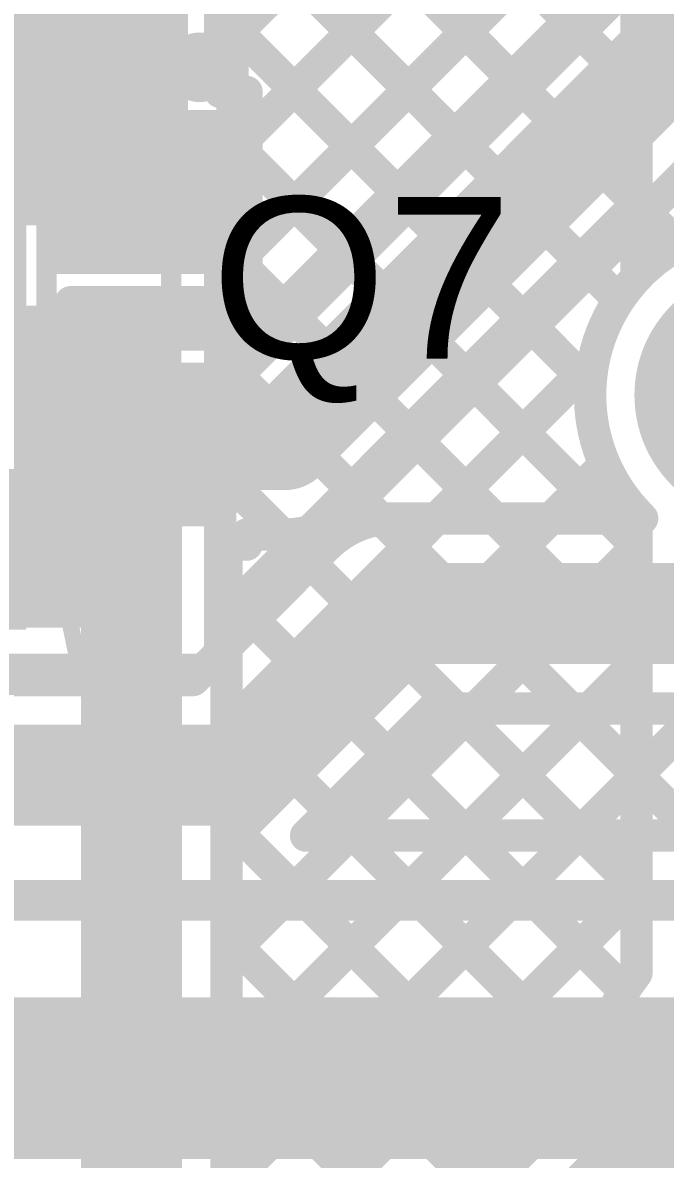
# Model space of a CAD drawing. Header units: millimetres. Extents: x 0 to 214, y 0 to 214.
# Drawn here: x 4.8591 to 5.0181, y 0.5149 to 0.7961 of the extents above; entities that cross this region are included whole.
import ezdxf

# ---------------------------------------------------------------- set-up
doc = ezdxf.new("R2010")
doc.units = ezdxf.units.MM
doc.header["$MEASUREMENT"] = 0
for name, color, linetype in [('BottomLayer', 5, 'Continuous'), ('BottomOverlay', 54, 'Continuous'), ('BottomPaste', 16, 'Continuous'), ('BottomSolder', 6, 'Continuous'), ('TopLayer', 1, 'Continuous'), ('TopOverlay', 2, 'Continuous'), ('TopPaste', 8, 'Continuous'), ('TopSolder', 216, 'Continuous')]:
    doc.layers.add(name, color=color, linetype=linetype)
doc.styles.add('Arial', font='', dxfattribs={"height": 0.2})
doc.styles.get('Arial').set_extended_font_data('Arial')

# ---------------------------------------------------------------- blocks, each defined once
blk = doc.blocks.new('RES_0603_B_222')
at = {"layer": 'BottomLayer'}
for points in [[(-0.045, -0.0175), (-0.045, 0.0175), (-0.015, 0.0175), (-0.015, -0.0175)], [(0.015, -0.0175), (0.015, 0.0175), (0.045, 0.0175), (0.045, -0.0175)]]:
    blk.add_hatch(color=5, dxfattribs=at).paths.add_polyline_path(points)
at = {"layer": 'BottomPaste'}
for points in [[(-0.045, -0.0175), (-0.045, 0.0175), (-0.015, 0.0175), (-0.015, -0.0175)], [(0.015, -0.0175), (0.015, 0.0175), (0.045, 0.0175), (0.045, -0.0175)]]:
    blk.add_hatch(color=16, dxfattribs=at).paths.add_polyline_path(points)
at = {"layer": 'BottomSolder'}
for points in [[(-0.049, -0.0215), (-0.049, 0.0215), (-0.011, 0.0215), (-0.011, -0.0215)], [(0.011, -0.0215), (0.011, 0.0215), (0.049, 0.0215), (0.049, -0.0215)]]:
    blk.add_hatch(color=6, dxfattribs=at).paths.add_polyline_path(points)
at = {"layer": 'BottomOverlay', "const_width": 0.005}
for points in [[(0.049, 0.021), (-0.049, 0.021)], [(-0.049, -0.021), (-0.049, 0.021)], [(0.049, -0.021), (0.049, 0.021)], [(0.049, -0.021), (-0.049, -0.021)]]:
    blk.add_lwpolyline(points, dxfattribs=at)
at = {"layer": 'BottomOverlay', "const_width": 0.0025}
for points in [[(-0.05025, 0.021, 1), (-0.04775, 0.021, 1)], [(-0.05025, 0.021, 1), (-0.04775, 0.021, 1)], [(0.04775, 0.021, 1), (0.05025, 0.021, 1)], [(0.04775, 0.021, 1), (0.05025, 0.021, 1)], [(-0.05025, -0.021, 1), (-0.04775, -0.021, 1)], [(-0.05025, -0.021, 1), (-0.04775, -0.021, 1)], [(0.04775, -0.021, 1), (0.05025, -0.021, 1)], [(0.04775, -0.021, 1), (0.05025, -0.021, 1)]]:
    blk.add_lwpolyline(points, format="xyb", close=True, dxfattribs=at)
blk = doc.blocks.new('RES_0603_B_223')
at = {"layer": 'BottomLayer'}
for points in [[(-0.045, -0.0175), (-0.045, 0.0175), (-0.015, 0.0175), (-0.015, -0.0175)], [(0.015, -0.0175), (0.015, 0.0175), (0.045, 0.0175), (0.045, -0.0175)]]:
    blk.add_hatch(color=5, dxfattribs=at).paths.add_polyline_path(points)
at = {"layer": 'BottomPaste'}
for points in [[(-0.045, -0.0175), (-0.045, 0.0175), (-0.015, 0.0175), (-0.015, -0.0175)], [(0.015, -0.0175), (0.015, 0.0175), (0.045, 0.0175), (0.045, -0.0175)]]:
    blk.add_hatch(color=16, dxfattribs=at).paths.add_polyline_path(points)
at = {"layer": 'BottomSolder'}
for points in [[(-0.049, -0.0215), (-0.049, 0.0215), (-0.011, 0.0215), (-0.011, -0.0215)], [(0.011, -0.0215), (0.011, 0.0215), (0.049, 0.0215), (0.049, -0.0215)]]:
    blk.add_hatch(color=6, dxfattribs=at).paths.add_polyline_path(points)
at = {"layer": 'BottomOverlay', "const_width": 0.005}
for points in [[(0.049, 0.021), (-0.049, 0.021)], [(-0.049, 0.021), (-0.049, -0.021)], [(0.049, 0.021), (0.049, -0.021)], [(0.049, -0.021), (-0.049, -0.021)]]:
    blk.add_lwpolyline(points, dxfattribs=at)
at = {"layer": 'BottomOverlay', "const_width": 0.0025}
for points in [[(-0.05025, 0.021, 1), (-0.04775, 0.021, 1)], [(-0.05025, 0.021, 1), (-0.04775, 0.021, 1)], [(0.04775, 0.021, 1), (0.05025, 0.021, 1)], [(0.04775, 0.021, 1), (0.05025, 0.021, 1)], [(-0.05025, -0.021, 1), (-0.04775, -0.021, 1)], [(-0.05025, -0.021, 1), (-0.04775, -0.021, 1)], [(0.04775, -0.021, 1), (0.05025, -0.021, 1)], [(0.04775, -0.021, 1), (0.05025, -0.021, 1)]]:
    blk.add_lwpolyline(points, format="xyb", close=True, dxfattribs=at)
blk = doc.blocks.new('SOT_23_247')
at = {"layer": 'TopLayer'}
for points in [[(-0.01614, 0.05748), (0.01614, 0.05748), (0.01614, 0.02126), (-0.01614, 0.02126)], [(-0.05354, -0.02126), (-0.02126, -0.02126), (-0.02126, -0.05748), (-0.05354, -0.05748)], [(0.02126, -0.02126), (0.05354, -0.02126), (0.05354, -0.05748), (0.02126, -0.05748)]]:
    blk.add_hatch(color=1, dxfattribs=at).paths.add_polyline_path(points)
at = {"layer": 'TopPaste'}
for points in [[(-0.01614, 0.05748), (0.01614, 0.05748), (0.01614, 0.02126), (-0.01614, 0.02126)], [(-0.05354, -0.02126), (-0.02126, -0.02126), (-0.02126, -0.05748), (-0.05354, -0.05748)], [(0.02126, -0.02126), (0.05354, -0.02126), (0.05354, -0.05748), (0.02126, -0.05748)]]:
    blk.add_hatch(color=8, dxfattribs=at).paths.add_polyline_path(points)
at = {"layer": 'TopSolder'}
for points in [[(-0.02014, 0.06148), (0.02014, 0.06148), (0.02014, 0.01726), (-0.02014, 0.01726)], [(-0.05754, -0.01726), (-0.01726, -0.01726), (-0.01726, -0.06148), (-0.05754, -0.06148)], [(0.01726, -0.01726), (0.05754, -0.01726), (0.05754, -0.06148), (0.01726, -0.06148)]]:
    blk.add_hatch(color=216, dxfattribs=at).paths.add_polyline_path(points)
at = {"layer": 'TopOverlay', "const_width": 0.005}
for points in [[(-0.024, 0.029), (-0.061, 0.029)], [(-0.061, 0.029), (-0.061, -0.027)], [(0.061, 0.029), (0.024, 0.029)], [(0.061, 0.029), (0.061, -0.027)], [(0.013, -0.029), (-0.013, -0.029)]]:
    blk.add_lwpolyline(points, dxfattribs=at)
at = {"layer": 'TopOverlay'}
for points, const_width in [([(-0.06225, 0.029, 1), (-0.05975, 0.029, 1)], 0.0025), ([(-0.06225, 0.029, 1), (-0.05975, 0.029, 1)], 0.0025), ([(-0.02525, 0.029, 1), (-0.02275, 0.029, 1)], 0.0025), ([(0.02275, 0.029, 1), (0.02525, 0.029, 1)], 0.0025), ([(0.05975, 0.029, 1), (0.06225, 0.029, 1)], 0.0025), ([(0.05975, 0.029, 1), (0.06225, 0.029, 1)], 0.0025), ([(-0.06225, -0.027, 1), (-0.05975, -0.027, 1)], 0.0025), ([(0.05975, -0.027, 1), (0.06225, -0.027, 1)], 0.0025), ([(-0.01425, -0.029, 1), (-0.01175, -0.029, 1)], 0.0025), ([(0.01175, -0.029, 1), (0.01425, -0.029, 1)], 0.0025), ([(-0.06439, -0.045, 1), (-0.07161, -0.045, 1)], 0.01), ([(-0.07411, -0.045, 1), (-0.06911, -0.045, 1)], 0.005), ([(-0.06689, -0.045, 1), (-0.06189, -0.045, 1)], 0.005)]:
    blk.add_lwpolyline(points, format="xyb", close=True, dxfattribs=dict(at, const_width=const_width))
blk = doc.blocks.new('C__0603_B_275')
at = {"layer": 'BottomLayer'}
for points in [[(-0.045, -0.0175), (-0.045, 0.0175), (-0.015, 0.0175), (-0.015, -0.0175)], [(0.015, -0.0175), (0.015, 0.0175), (0.045, 0.0175), (0.045, -0.0175)]]:
    blk.add_hatch(color=5, dxfattribs=at).paths.add_polyline_path(points)
at = {"layer": 'BottomPaste'}
for points in [[(-0.045, -0.0175), (-0.045, 0.0175), (-0.015, 0.0175), (-0.015, -0.0175)], [(0.015, -0.0175), (0.015, 0.0175), (0.045, 0.0175), (0.045, -0.0175)]]:
    blk.add_hatch(color=16, dxfattribs=at).paths.add_polyline_path(points)
at = {"layer": 'BottomSolder'}
for points in [[(-0.04736, -0.01986), (-0.04736, 0.01986), (-0.01264, 0.01986), (-0.01264, -0.01986)], [(0.01264, -0.01986), (0.01264, 0.01986), (0.04736, 0.01986), (0.04736, -0.01986)]]:
    blk.add_hatch(color=6, dxfattribs=at).paths.add_polyline_path(points)
at = {"layer": 'BottomOverlay', "const_width": 0.005}
for points in [[(-0.049, 0.021), (-0.018, 0.021)], [(-0.049, -0.021), (-0.049, 0.021)], [(0.018, 0.021), (0.049, 0.021)], [(0.049, -0.021), (0.049, 0.021)], [(-0.049, -0.021), (-0.018, -0.021)], [(0.018, -0.021), (0.049, -0.021)]]:
    blk.add_lwpolyline(points, dxfattribs=at)
at = {"layer": 'BottomOverlay', "const_width": 0.0025}
for points in [[(-0.05025, 0.021, 1), (-0.04775, 0.021, 1)], [(-0.05025, 0.021, 1), (-0.04775, 0.021, 1)], [(-0.01925, 0.021, 1), (-0.01675, 0.021, 1)], [(0.01675, 0.021, 1), (0.01925, 0.021, 1)], [(0.04775, 0.021, 1), (0.05025, 0.021, 1)], [(0.04775, 0.021, 1), (0.05025, 0.021, 1)], [(-0.05025, -0.021, 1), (-0.04775, -0.021, 1)], [(-0.05025, -0.021, 1), (-0.04775, -0.021, 1)], [(-0.01925, -0.021, 1), (-0.01675, -0.021, 1)], [(0.01675, -0.021, 1), (0.01925, -0.021, 1)], [(0.04775, -0.021, 1), (0.05025, -0.021, 1)], [(0.04775, -0.021, 1), (0.05025, -0.021, 1)]]:
    blk.add_lwpolyline(points, format="xyb", close=True, dxfattribs=at)

msp = doc.modelspace()

# ---------------------------------------------------------------- hatches: boundary and pattern name
at = {"layer": 'BottomLayer'}
msp.add_hatch(color=5, dxfattribs=at).paths.add_polyline_path([(4.817, 0.646), (4.86, 0.646), (4.86, 0.768), (4.817, 0.768)])
h = msp.add_hatch(color=5, dxfattribs=at)
edge = h.paths.add_edge_path()
edge.add_arc((5.042, 0.704), 0.0315, 0, 360)
h = msp.add_hatch(color=5, dxfattribs=at)
edge = h.paths.add_edge_path()
edge.add_arc((5.04432, 0.53461), 0.0315, 0, 360)
at = {"layer": 'TopLayer'}
for points in [[(4.9, 0.83), (4.85366, 0.83), (4.85366, 0.746), (4.9, 0.746)], [(4.712, 0.647), (4.897, 0.647), (4.897, 0.72613), (4.712, 0.72613)]]:
    msp.add_hatch(color=1, dxfattribs=at).paths.add_polyline_path(points)
h = msp.add_hatch(color=1, dxfattribs=at)
edge = h.paths.add_edge_path()
edge.add_arc((5.042, 0.704), 0.0315, 0, 360)
h = msp.add_hatch(color=1, dxfattribs=at)
edge = h.paths.add_edge_path()
edge.add_arc((5.04432, 0.53461), 0.0315, 0, 360)

# ---------------------------------------------------------------- linework, layer by layer
at = {"layer": 'BottomLayer'}
for points, const_width in [([(4.908, 0.78963), (5.19037, 1.072)], 0.008), ([(4.9145, 0.73957), (5.24079, 1.06586)], 0.008), ([(4.9145, 0.76785), (5.21251, 1.06586)], 0.008), ([(4.9145, 0.71673), (5.08037, 0.8826)], 0.008), ([(4.924, 0.693), (5.097, 0.866)], 0.025), ([(4.79133, 0.85805), (4.864, 0.78538)], 0.008), ([(4.94546, 0.84535), (4.99429, 0.79652)], 0.008), ([(4.93132, 0.8312), (4.98014, 0.78238)], 0.008), ([(4.886, 0.753), (4.886, 0.817)], 0.022), ([(4.91718, 0.81706), (4.966, 0.76824)], 0.008), ([(4.864, 0.779), (4.864, 0.81097)], 0.008), ([(4.908, 0.779), (4.908, 0.80789)], 0.008), ([(4.8408, 0.779), (4.864, 0.8022)], 0.008), ([(4.94063, 0.6764), (5.06649, 0.80225)], 0.008), ([(4.908, 0.79795), (4.95186, 0.75409)], 0.008), ([(4.807, 0.779), (4.8575, 0.779)], 0.008), ([(4.8575, 0.779), (4.864, 0.779)], 0.008), ([(4.8575, 0.779), (4.864, 0.779)], 0.008), ([(4.908, 0.779), (4.9145, 0.779)], 0.008), ([(4.9145, 0.727), (4.9145, 0.779)], 0.008), ([(4.9145, 0.76317), (4.93772, 0.73995)], 0.008), ([(5.01338, 0.74914), (5.02137, 0.74115)], 0.008), ([(4.9145, 0.73488), (4.92358, 0.72581)], 0.008), ([(4.99924, 0.735), (5.00665, 0.72759)], 0.008), ([(4.871, 0.727), (4.9145, 0.727)], 0.008), ([(4.871, 0.72435), (4.87365, 0.727)], 0.008), ([(4.871, 0.719), (4.871, 0.727)], 0.008), ([(4.89393, 0.719), (4.90193, 0.727)], 0.008), ([(4.8941, 0.727), (4.9021, 0.719)], 0.008), ([(4.871, 0.72182), (4.87382, 0.719)], 0.008), ([(4.871, 0.719), (4.9145, 0.719)], 0.008), ([(4.98509, 0.72086), (4.99957, 0.70638)], 0.008), ([(4.9095, 0.62143), (5.00031, 0.71224)], 0.008), ([(4.97095, 0.70672), (5.011, 0.66667)], 0.008), ([(4.886, 0.472), (4.886, 0.693)], 0.025), ([(4.899, 0.693), (4.924, 0.693)], 0.025), ([(4.95681, 0.69258), (5.011, 0.63838)], 0.008), ([(4.9095, 0.59314), (5.00314, 0.68679)], 0.008), ([(4.94267, 0.67843), (5.011, 0.6101)], 0.008), ([(5.011, 0.56099), (5.011, 0.67493)], 0.008), ([(4.9095, 0.64971), (4.93009, 0.6703)], 0.008), ([(4.9145, 0.6695), (4.924, 0.6695)], 0.008), ([(4.92332, 0.6695), (5.011, 0.58182)], 0.008), ([(4.9095, 0.667), (4.9145, 0.667)], 0.008), ([(4.9095, 0.472), (4.9095, 0.667)], 0.008), ([(4.9095, 0.56486), (5.011, 0.66636)], 0.008), ([(4.9095, 0.65503), (5.00795, 0.55658)], 0.008), ([(4.9095, 0.53658), (5.011, 0.63808)], 0.008), ([(4.9095, 0.62675), (5.00106, 0.53519)], 0.008), ([(4.9095, 0.50829), (5.011, 0.60979)], 0.008), ([(4.9095, 0.59846), (4.98692, 0.52105)], 0.008), ([(4.9095, 0.48001), (5.011, 0.58151)], 0.008), ([(4.9095, 0.57018), (4.97277, 0.50691)], 0.008), ([(4.976, 0.46629), (5.04432, 0.53461)], 0.04), ([(4.89447, 0.43669), (5.00323, 0.54546)], 0.008), ([(4.9095, 0.54189), (4.95863, 0.49276)], 0.008), ([(4.9541, 0.48823), (5.00185, 0.53598)], 0.008), ([(4.9095, 0.51361), (4.9467, 0.47641)], 0.008)]:
    msp.add_lwpolyline(points, dxfattribs=dict(at, const_width=const_width))
for points, const_width in [([(4.906, 0.79795, 1), (4.91, 0.79795, 1)], 0.004), ([(4.99229, 0.79652, 1), (4.99629, 0.79652, 1)], 0.004), ([(4.906, 0.78963, 1), (4.91, 0.78963, 1)], 0.004), ([(4.862, 0.78538, 1), (4.866, 0.78538, 1)], 0.004), ([(4.97814, 0.78238, 1), (4.98214, 0.78238, 1)], 0.004), ([(4.8555, 0.779, 1), (4.8595, 0.779, 1)], 0.004), ([(4.8555, 0.779, 1), (4.8595, 0.779, 1)], 0.004), ([(4.8555, 0.779, 1), (4.8595, 0.779, 1)], 0.004), ([(4.862, 0.779, 1), (4.866, 0.779, 1)], 0.004), ([(4.862, 0.779, 1), (4.866, 0.779, 1)], 0.004), ([(4.862, 0.779, 1), (4.866, 0.779, 1)], 0.004), ([(4.906, 0.779, 1), (4.91, 0.779, 1)], 0.004), ([(4.906, 0.779, 1), (4.91, 0.779, 1)], 0.004), ([(4.9125, 0.779, 1), (4.9165, 0.779, 1)], 0.004), ([(4.9125, 0.779, 1), (4.9165, 0.779, 1)], 0.004), ([(4.9125, 0.76785, 1), (4.9165, 0.76785, 1)], 0.004), ([(4.964, 0.76824, 1), (4.968, 0.76824, 1)], 0.004), ([(4.9125, 0.76317, 1), (4.9165, 0.76317, 1)], 0.004), ([(4.8805, 0.753, 1), (4.8915, 0.753, 1)], 0.011), ([(4.94986, 0.75409, 1), (4.95386, 0.75409, 1)], 0.004), ([(5.01138, 0.74914, 1), (5.01538, 0.74914, 1)], 0.004), ([(4.9125, 0.73957, 1), (4.9165, 0.73957, 1)], 0.004), ([(4.93572, 0.73995, 1), (4.93972, 0.73995, 1)], 0.004), ([(5.01937, 0.74115, 1), (5.02337, 0.74115, 1)], 0.004), ([(4.9125, 0.73488, 1), (4.9165, 0.73488, 1)], 0.004), ([(4.99724, 0.735, 1), (5.00124, 0.735, 1)], 0.004), ([(5.00465, 0.72759, 1), (5.00865, 0.72759, 1)], 0.004), ([(4.869, 0.727, 1), (4.873, 0.727, 1)], 0.004), ([(4.869, 0.727, 1), (4.873, 0.727, 1)], 0.004), ([(4.869, 0.72435, 1), (4.873, 0.72435, 1)], 0.004), ([(4.87165, 0.727, 1), (4.87565, 0.727, 1)], 0.004), ([(4.8921, 0.727, 1), (4.8961, 0.727, 1)], 0.004), ([(4.89993, 0.727, 1), (4.90393, 0.727, 1)], 0.004), ([(4.9125, 0.727, 1), (4.9165, 0.727, 1)], 0.004), ([(4.9125, 0.727, 1), (4.9165, 0.727, 1)], 0.004), ([(4.92158, 0.72581, 1), (4.92558, 0.72581, 1)], 0.004), ([(4.869, 0.72182, 1), (4.873, 0.72182, 1)], 0.004), ([(4.869, 0.719, 1), (4.873, 0.719, 1)], 0.004), ([(4.869, 0.719, 1), (4.873, 0.719, 1)], 0.004), ([(4.87182, 0.719, 1), (4.87582, 0.719, 1)], 0.004), ([(4.89193, 0.719, 1), (4.89593, 0.719, 1)], 0.004), ([(4.9001, 0.719, 1), (4.9041, 0.719, 1)], 0.004), ([(4.9125, 0.719, 1), (4.9165, 0.719, 1)], 0.004), ([(4.98309, 0.72086, 1), (4.98709, 0.72086, 1)], 0.004), ([(4.9125, 0.71673, 1), (4.9165, 0.71673, 1)], 0.004), ([(4.99831, 0.71224, 1), (5.00231, 0.71224, 1)], 0.004), ([(4.96895, 0.70672, 1), (4.97295, 0.70672, 1)], 0.004), ([(4.99757, 0.70638, 1), (5.00157, 0.70638, 1)], 0.004), ([(4.87975, 0.693, 1), (4.89225, 0.693, 1)], 0.0125), ([(4.89275, 0.693, 1), (4.90525, 0.693, 1)], 0.0125), ([(4.91775, 0.693, 1), (4.93025, 0.693, 1)], 0.0125), ([(4.91775, 0.693, 1), (4.93025, 0.693, 1)], 0.0125), ([(4.95481, 0.69258, 1), (4.95881, 0.69258, 1)], 0.004), ([(5.00114, 0.68679, 1), (5.00514, 0.68679, 1)], 0.004), ([(4.94067, 0.67843, 1), (4.94467, 0.67843, 1)], 0.004), ([(4.93862, 0.67638, 1), (4.94262, 0.67638, 1)], 0.004), ([(4.93863, 0.6764, 1), (4.94263, 0.6764, 1)], 0.004), ([(4.93863, 0.6764, 1), (4.94263, 0.6764, 1)], 0.004), ([(5.009, 0.67493, 1), (5.013, 0.67493, 1)], 0.004), ([(5.009, 0.67493, 1), (5.013, 0.67493, 1)], 0.004), ([(4.9125, 0.6695, 1), (4.9165, 0.6695, 1)], 0.004), ([(4.92132, 0.6695, 1), (4.92532, 0.6695, 1)], 0.004), ([(4.922, 0.6695, 1), (4.926, 0.6695, 1)], 0.004), ([(4.922, 0.6695, 1), (4.926, 0.6695, 1)], 0.004), ([(4.922, 0.6695, 1), (4.926, 0.6695, 1)], 0.004), ([(4.92809, 0.6703, 1), (4.93209, 0.6703, 1)], 0.004), ([(4.9075, 0.667, 1), (4.9115, 0.667, 1)], 0.004), ([(4.9075, 0.667, 1), (4.9115, 0.667, 1)], 0.004), ([(4.9125, 0.667, 1), (4.9165, 0.667, 1)], 0.004), ([(5.009, 0.66667, 1), (5.013, 0.66667, 1)], 0.004), ([(5.009, 0.66636, 1), (5.013, 0.66636, 1)], 0.004), ([(4.9075, 0.65503, 1), (4.9115, 0.65503, 1)], 0.004), ([(4.9075, 0.64971, 1), (4.9115, 0.64971, 1)], 0.004), ([(5.009, 0.63838, 1), (5.013, 0.63838, 1)], 0.004), ([(5.009, 0.63808, 1), (5.013, 0.63808, 1)], 0.004), ([(4.9075, 0.62675, 1), (4.9115, 0.62675, 1)], 0.004), ([(4.9075, 0.62143, 1), (4.9115, 0.62143, 1)], 0.004), ([(5.009, 0.6101, 1), (5.013, 0.6101, 1)], 0.004), ([(5.009, 0.60979, 1), (5.013, 0.60979, 1)], 0.004), ([(4.9075, 0.59846, 1), (4.9115, 0.59846, 1)], 0.004), ([(4.9075, 0.59314, 1), (4.9115, 0.59314, 1)], 0.004), ([(5.009, 0.58182, 1), (5.013, 0.58182, 1)], 0.004), ([(5.009, 0.58151, 1), (5.013, 0.58151, 1)], 0.004), ([(4.9075, 0.57018, 1), (4.9115, 0.57018, 1)], 0.004), ([(4.9075, 0.56486, 1), (4.9115, 0.56486, 1)], 0.004), ([(5.009, 0.56099, 1), (5.013, 0.56099, 1)], 0.004), ([(5.009, 0.56099, 1), (5.013, 0.56099, 1)], 0.004), ([(5.00595, 0.55658, 1), (5.00995, 0.55658, 1)], 0.004), ([(5.00123, 0.54546, 1), (5.00523, 0.54546, 1)], 0.004), ([(4.9075, 0.54189, 1), (4.9115, 0.54189, 1)], 0.004), ([(4.9075, 0.53658, 1), (4.9115, 0.53658, 1)], 0.004), ([(4.99985, 0.53598, 1), (5.00385, 0.53598, 1)], 0.004), ([(4.99985, 0.53598, 1), (5.00385, 0.53598, 1)], 0.004), ([(4.99906, 0.53519, 1), (5.00306, 0.53519, 1)], 0.004), ([(4.98492, 0.52105, 1), (4.98892, 0.52105, 1)], 0.004), ([(4.9075, 0.51361, 1), (4.9115, 0.51361, 1)], 0.004)]:
    msp.add_lwpolyline(points, format="xyb", close=True, dxfattribs=dict(at, const_width=const_width))
at = {"layer": 'BottomLayer', "const_width": 0.008}
for points in [[(5.011, 0.67493, -1.470866), (5.0845, 0.704)], [(4.94063, 0.6764, -0.199188), (4.924, 0.6695)], [(4.94062, 0.67638, -0.198912), (4.924, 0.6695)], [(5.00185, 0.53598, -0.160694), (5.011, 0.56099)]]:
    msp.add_lwpolyline(points, format="xyb", dxfattribs=at)
at = {"layer": 'TopLayer'}
for points, const_width in [([(4.911, 0.79263), (4.98126, 0.8629)], 0.008), ([(4.911, 0.76435), (4.9954, 0.84875)], 0.008), ([(4.95, 0.84081), (5.011, 0.77981)], 0.008), ([(4.911, 0.73607), (5.00955, 0.83461)], 0.008), ([(4.911, 0.735), (4.911, 0.832)], 0.008), ([(4.93052, 0.832), (5.011, 0.75152)], 0.008), ([(5.011, 0.73307), (5.011, 0.83316)], 0.008), ([(4.911, 0.82324), (5.00665, 0.72759)], 0.008), ([(4.908, 0.70478), (5.011, 0.80778)], 0.008), ([(4.911, 0.79495), (4.99957, 0.70638)], 0.008), ([(4.87226, 0.78248), (4.87258, 0.78216)], 0.022), ([(4.908, 0.6765), (5.011, 0.7795)], 0.008), ([(4.911, 0.76667), (5.00417, 0.6735)], 0.008), ([(4.908, 0.64821), (5.011, 0.75121)], 0.008), ([(4.911, 0.73838), (4.97588, 0.6735)], 0.008), ([(4.908, 0.64023), (4.908, 0.735)], 0.008), ([(4.908, 0.7131), (4.94782, 0.67328)], 0.008), ([(4.96157, 0.6735), (5.00031, 0.71224)], 0.008), ([(4.98986, 0.6735), (5.00314, 0.68679)], 0.008), ([(4.908, 0.68482), (4.93029, 0.66253)], 0.008), ([(4.951, 0.6735), (5.01241, 0.6735)], 0.008), ([(4.908, 0.64023), (4.93437, 0.6666)], 0.008), ([(4.911, 0.61), (4.951, 0.65)], 0.025), ([(4.951, 0.65), (5.189, 0.65)], 0.025), ([(4.908, 0.65653), (4.91615, 0.64838)], 0.008), ([(4.90377, 0.636), (4.908, 0.64023)], 0.008), ([(4.701, 0.636), (4.90377, 0.636)], 0.008), ([(4.865, 0.6335), (4.8675, 0.636)], 0.008), ([(4.87196, 0.636), (4.87446, 0.6335)], 0.008), ([(4.89329, 0.6335), (4.89579, 0.636)], 0.008), ([(4.90127, 0.6335), (4.90377, 0.636)], 0.008), ([(4.694, 0.6335), (4.90127, 0.6335)], 0.008), ([(4.92923, 0.595), (4.96073, 0.6265)], 0.008), ([(4.93964, 0.595), (4.97114, 0.6265)], 0.008), ([(4.96073, 0.6265), (5.17927, 0.6265)], 0.008), ([(4.96632, 0.6265), (4.99782, 0.595)], 0.008), ([(4.96792, 0.595), (4.99942, 0.6265)], 0.008), ([(4.9946, 0.6265), (5.0261, 0.595)], 0.008), ([(4.99621, 0.595), (5.02771, 0.6265)], 0.008), ([(4.694, 0.61), (4.911, 0.61)], 0.025), ([(4.94938, 0.61515), (4.96953, 0.595)], 0.008), ([(4.93524, 0.60101), (4.94125, 0.595)], 0.008), ([(4.92923, 0.595), (5.10074, 0.595)], 0.008), ([(4.479, 0.579), (5.117, 0.579)], 0.01), ([(4.575, 0.535), (5.271, 0.535)], 0.04)]:
    msp.add_lwpolyline(points, dxfattribs=dict(at, const_width=const_width))
for points, const_width in [([(4.909, 0.79495, 1), (4.913, 0.79495, 1)], 0.004), ([(4.909, 0.79263, 1), (4.913, 0.79263, 1)], 0.004), ([(4.86676, 0.78248, 1), (4.87776, 0.78248, 1)], 0.011), ([(4.86708, 0.78216, 1), (4.87808, 0.78216, 1)], 0.011), ([(5.009, 0.77981, 1), (5.013, 0.77981, 1)], 0.004), ([(5.009, 0.7795, 1), (5.013, 0.7795, 1)], 0.004), ([(4.909, 0.76667, 1), (4.913, 0.76667, 1)], 0.004), ([(4.909, 0.76435, 1), (4.913, 0.76435, 1)], 0.004), ([(5.009, 0.75152, 1), (5.013, 0.75152, 1)], 0.004), ([(5.009, 0.75121, 1), (5.013, 0.75121, 1)], 0.004), ([(4.909, 0.73838, 1), (4.913, 0.73838, 1)], 0.004), ([(4.909, 0.73607, 1), (4.913, 0.73607, 1)], 0.004), ([(4.906, 0.735, 1), (4.91, 0.735, 1)], 0.004), ([(4.909, 0.735, 1), (4.913, 0.735, 1)], 0.004), ([(5.009, 0.73307, 1), (5.013, 0.73307, 1)], 0.004), ([(5.009, 0.73307, 1), (5.013, 0.73307, 1)], 0.004), ([(5.00465, 0.72759, 1), (5.00865, 0.72759, 1)], 0.004), ([(4.906, 0.7131, 1), (4.91, 0.7131, 1)], 0.004), ([(4.99831, 0.71224, 1), (5.00231, 0.71224, 1)], 0.004), ([(4.906, 0.70478, 1), (4.91, 0.70478, 1)], 0.004), ([(4.99757, 0.70638, 1), (5.00157, 0.70638, 1)], 0.004), ([(5.00114, 0.68679, 1), (5.00514, 0.68679, 1)], 0.004), ([(4.906, 0.68482, 1), (4.91, 0.68482, 1)], 0.004), ([(4.906, 0.6765, 1), (4.91, 0.6765, 1)], 0.004), ([(4.94582, 0.67328, 1), (4.94982, 0.67328, 1)], 0.004), ([(4.949, 0.6735, 1), (4.953, 0.6735, 1)], 0.004), ([(4.949, 0.6735, 1), (4.953, 0.6735, 1)], 0.004), ([(4.949, 0.6735, 1), (4.953, 0.6735, 1)], 0.004), ([(4.95957, 0.6735, 1), (4.96357, 0.6735, 1)], 0.004), ([(4.97388, 0.6735, 1), (4.97788, 0.6735, 1)], 0.004), ([(4.98786, 0.6735, 1), (4.99186, 0.6735, 1)], 0.004), ([(5.00217, 0.6735, 1), (5.00617, 0.6735, 1)], 0.004), ([(5.01041, 0.6735, 1), (5.01441, 0.6735, 1)], 0.004), ([(5.01041, 0.6735, 1), (5.01441, 0.6735, 1)], 0.004), ([(4.93237, 0.6666, 1), (4.93637, 0.6666, 1)], 0.004), ([(4.93237, 0.6666, 1), (4.93637, 0.6666, 1)], 0.004), ([(4.93238, 0.66662, 1), (4.93638, 0.66662, 1)], 0.004), ([(4.92829, 0.66253, 1), (4.93229, 0.66253, 1)], 0.004), ([(4.94475, 0.65, 1), (4.95725, 0.65, 1)], 0.0125), ([(4.94475, 0.65, 1), (4.95725, 0.65, 1)], 0.0125), ([(4.906, 0.65653, 1), (4.91, 0.65653, 1)], 0.004), ([(4.91415, 0.64838, 1), (4.91815, 0.64838, 1)], 0.004), ([(4.906, 0.64821, 1), (4.91, 0.64821, 1)], 0.004), ([(4.906, 0.64023, 1), (4.91, 0.64023, 1)], 0.004), ([(4.906, 0.64023, 1), (4.91, 0.64023, 1)], 0.004), ([(4.906, 0.64023, 1), (4.91, 0.64023, 1)], 0.004), ([(4.8655, 0.636, 1), (4.8695, 0.636, 1)], 0.004), ([(4.86996, 0.636, 1), (4.87396, 0.636, 1)], 0.004), ([(4.89379, 0.636, 1), (4.89779, 0.636, 1)], 0.004), ([(4.90177, 0.636, 1), (4.90577, 0.636, 1)], 0.004), ([(4.90177, 0.636, 1), (4.90577, 0.636, 1)], 0.004), ([(4.90177, 0.636, 1), (4.90577, 0.636, 1)], 0.004), ([(4.863, 0.6335, 1), (4.867, 0.6335, 1)], 0.004), ([(4.87246, 0.6335, 1), (4.87646, 0.6335, 1)], 0.004), ([(4.89129, 0.6335, 1), (4.89529, 0.6335, 1)], 0.004), ([(4.89927, 0.6335, 1), (4.90327, 0.6335, 1)], 0.004), ([(4.89927, 0.6335, 1), (4.90327, 0.6335, 1)], 0.004), ([(4.95873, 0.6265, 1), (4.96273, 0.6265, 1)], 0.004), ([(4.95873, 0.6265, 1), (4.96273, 0.6265, 1)], 0.004), ([(4.96432, 0.6265, 1), (4.96832, 0.6265, 1)], 0.004), ([(4.96914, 0.6265, 1), (4.97314, 0.6265, 1)], 0.004), ([(4.9926, 0.6265, 1), (4.9966, 0.6265, 1)], 0.004), ([(4.99742, 0.6265, 1), (5.00142, 0.6265, 1)], 0.004), ([(4.90475, 0.61, 1), (4.91725, 0.61, 1)], 0.0125), ([(4.90475, 0.61, 1), (4.91725, 0.61, 1)], 0.0125), ([(4.94738, 0.61515, 1), (4.95138, 0.61515, 1)], 0.004), ([(4.93324, 0.60101, 1), (4.93724, 0.60101, 1)], 0.004), ([(4.92723, 0.595, 1), (4.93123, 0.595, 1)], 0.004), ([(4.92723, 0.595, 1), (4.93123, 0.595, 1)], 0.004), ([(4.93764, 0.595, 1), (4.94164, 0.595, 1)], 0.004), ([(4.93925, 0.595, 1), (4.94325, 0.595, 1)], 0.004), ([(4.96592, 0.595, 1), (4.96992, 0.595, 1)], 0.004), ([(4.96753, 0.595, 1), (4.97153, 0.595, 1)], 0.004), ([(4.99421, 0.595, 1), (4.99821, 0.595, 1)], 0.004), ([(4.99582, 0.595, 1), (4.99982, 0.595, 1)], 0.004)]:
    msp.add_lwpolyline(points, format="xyb", close=True, dxfattribs=dict(at, const_width=const_width))
at = {"layer": 'TopLayer', "const_width": 0.008}
for points in [[(5.01241, 0.6735, -0.409229), (5.011, 0.73307)], [(4.93437, 0.6666, -0.199188), (4.951, 0.6735)], [(4.93438, 0.66662, -0.198912), (4.951, 0.6735)]]:
    msp.add_lwpolyline(points, format="xyb", dxfattribs=at)

# ---------------------------------------------------------------- block references
for name, p, rotation in [('SOT_23_247', (4.83486, 0.74011), 180), ('RES_0603_B_222', (4.886, 0.723), 270), ('RES_0603_B_223', (4.809, 0.697), 180)]:
    msp.add_blockref(name, p, dxfattribs=dict(rotation=rotation))
msp.add_blockref('C__0603_B_275', (4.808, 0.749))

# ---------------------------------------------------------------- texts
at = {"layer": 'BottomOverlay', "style": 'Arial'}
msp.add_text('*', height=0.075, rotation=360, dxfattribs=at).set_placement((4.829, 0.75209))
at = {"layer": 'BottomOverlay', "style": 'Arial', "text_generation_flag": 2}
msp.add_text('#', height=0.055, rotation=360, dxfattribs=at).set_placement((4.89878, 0.63053))
at = {"layer": 'TopOverlay', "style": 'Arial'}
msp.add_text('Q7', height=0.04, dxfattribs=at).set_placement((4.90568, 0.71301))
msp.add_text('+ve', height=0.08, rotation=360, dxfattribs=at).set_placement((4.76, 0.44894))

doc.saveas('drawing.dxf')
